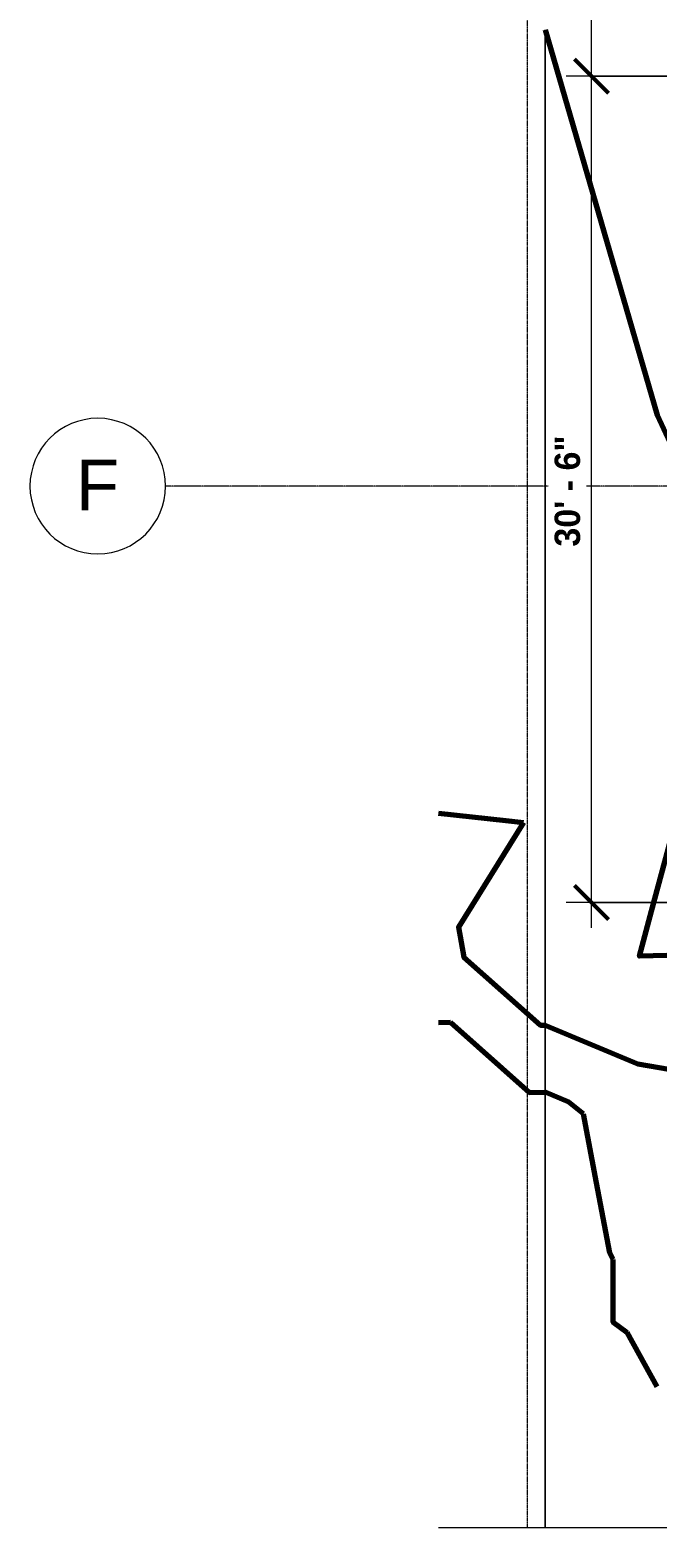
# Model space of a CAD drawing. Header units: inches. Extents: x -4294 to -464, y 9706 to 12475.
# Drawn here: x -4292 to -4015, y 9706 to 10369 of the extents above; entities that cross this region are included whole.
import ezdxf

# ---------------------------------------------------------------- set-up
doc = ezdxf.new("R2010")
doc.units = ezdxf.units.IN
doc.header["$MEASUREMENT"] = 0
doc.linetypes.add('Aligning Line 1_8_', pattern=[0.25, 0.125, -0.125])
doc.linetypes.add('Grid Line 1_2_', pattern=[0.875, 0.5, -0.125, 0.125, -0.125])
for name, color, linetype, lineweight in [('0-1', 7, 'Continuous', 5), ('0-4', 165, 'Continuous', 5), ('A-ANNO-DIMS', 211, 'Continuous', 9), ('A-ANNO-DIMS-120', 211, 'Continuous', 9), ('C-TOPO', 7, 'Continuous', 9), ('C-TOPO-MAJR-1', 130, 'Continuous', 70), ('G-ANNO-SYMB', 111, 'Aligning Line 1_8_', 9), ('G-ANNO-SYMB-1', 147, 'Aligning Line 1_8_', 9), ('S-GRID-1', 1, 'Grid Line 1_2_', 9), ('S-GRID-IDEN', 1, 'Continuous', 9), ('S-GRID-IDEN-1', 147, 'Continuous', 9)]:
    doc.layers.add(name, color=color, linetype=linetype, lineweight=lineweight)
doc.styles.add('Arial', font='arial.ttf', dxfattribs={"height": 22.5})
doc.styles.add('Century Gothic_B', font='GOTHICB.TTF', dxfattribs={"height": 11.25})
doc.dimstyles.new('OD__1__Tol__', dxfattribs={"dimscale": 12, "dimtxt": 11.746893, "dimasz": 1.25, "dimexe": 0.9375, "dimexo": 0.625, "dimgap": 0.15625, "dimtad": 1, "dimdec": 0, "dimzin": 3, "dimdsep": 46, "dimlunit": 4, "dimtxsty": 'Century Gothic_B', "dimblk1": 'OBLIQUE', "dimblk2": 'OBLIQUE', "dimsah": 1, "dimcen": 0.09, "dimdle": 0.9375, "dimazin": 0, "dimtfac": 1, "dimtdec": 4, "dimtix": 1, "dimtmove": 0, "dimatfit": 3, "dimfxl": 1, "dimtvp": 1, "dimtfill": 1, "dimfrac": 2, "dimtolj": 1, "dimtzin": 0, "dimarcsym": 2})

# ---------------------------------------------------------------- blocks, each defined once
blk = doc.blocks.new('CTR  - Topography_rvt-1-FLOOR PLAN - 2ND FLOOR')
at = {"layer": 'C-TOPO'}
for p, q in [((-4064.23, 10077.57), (-4064.23, 10369.02)), ((-4064.23, 10369.02), (-4064.23, 10077.57)), ((-4064.23, 10022.25), (-4064.23, 10077.57)), ((-4064.23, 10077.57), (-4064.23, 10022.25)), ((-4064.23, 9940.65), (-4064.23, 10022.25)), ((-4064.23, 10022.25), (-4064.23, 9940.65)), ((-4064.23, 9893.89), (-4064.23, 9940.65)), ((-4064.23, 9940.65), (-4064.23, 9893.89)), ((-4064.23, 9885.96), (-4064.23, 9893.89)), ((-4064.23, 9893.89), (-4064.23, 9885.96)), ((-4064.23, 9834.64), (-4064.23, 9885.96)), ((-4064.23, 9885.96), (-4064.23, 9834.64)), ((-4064.23, 9778.88), (-4064.23, 9834.64)), ((-4064.23, 9834.64), (-4064.23, 9778.88)), ((-4064.23, 9749.57), (-4064.23, 9778.88)), ((-4064.23, 9778.88), (-4064.23, 9749.57)), ((-4064.23, 9706.15), (-4064.23, 9749.57)), ((-4064.23, 9749.57), (-4064.23, 9706.15))]:
    blk.add_line(p, q, dxfattribs=at)
at = {"layer": 'C-TOPO-MAJR-1'}
for p, q in [((-4111.32, 9929.91), (-4106.07, 9929.93)), ((-4053.65, 9894.66), (-4064.23, 9899.04)), ((-4047.2, 9889.45), (-4053.65, 9894.66)), ((-4014.64, 9768.65), (-4027.87, 9792.62))]:
    blk.add_line(p, q, dxfattribs=at)
at = {"layer": 'C-TOPO-MAJR-1', "flags": 128}
for points in [[(-4064.23, 10369.02), (-4014.57, 10198.59), (-4004.23, 10176.24)], [(-4004.23, 9959.63), (-4022.41, 9959.21), (-4017.06, 9979.03), (-4004.23, 10026.53)], [(-4111.32, 10022.51), (-4081.56, 10019.16), (-4073.8, 10018.28)], [(-4073.8, 10018.28), (-4102.45, 9971.98), (-4100.22, 9958.81), (-4066.23, 9928.59), (-4064.23, 9928.64)], [(-4106.07, 9929.93), (-4071.15, 9898.88), (-4064.23, 9899.04)], [(-4064.23, 9928.64), (-4023.13, 9911.62), (-4004.23, 9908.27)], [(-4034.02, 9824.98), (-4035.53, 9827.97), (-4041.4, 9858.86), (-4047.2, 9889.45)], [(-4027.87, 9792.62), (-4034.02, 9797.3), (-4034.02, 9824.98)]]:
    blk.add_lwpolyline(points, dxfattribs=at)
blk = doc.blocks.new('Grid - Grid Head - Circle-50561-FLOOR PLAN - 2ND FLOOR')
at = {"layer": 'S-GRID-IDEN-1'}
for start, end in [(360, 180), (180, 360)]:
    blk.add_arc((0, 0), 0.25, start, end, dxfattribs=at)
blk = doc.blocks.new('CTR - 1st Phase - Shell_rvt-1-FLOOR PLAN - 2ND FLOOR')
at = {"layer": 'G-ANNO-SYMB-1'}
for p, q in [((-4071.96, 9706.24), (-4071.96, 12363.38)), ((-583.04, 9706.24), (-4111.32, 9706.24)), ((-1910.96, 9706.24), (-4071.96, 9706.24))]:
    blk.add_line(p, q, dxfattribs=at)
at = {"layer": 'S-GRID-1'}
blk.add_line((-464.45, 10167.19), (-4232.19, 10167.19), dxfattribs=at)
at = {"layer": '0-4', "xscale": 120, "yscale": 120, "zscale": 120, "rotation": 89.9999999999999}
blk.add_blockref('Grid - Grid Head - Circle-50561-FLOOR PLAN - 2ND FLOOR', (-4262.19, 10167.19), dxfattribs=at)
at = {"layer": 'S-GRID-IDEN', "insert": (-4271.92, 10178.92), "char_height": 22.5, "width": 23.4825, "attachment_point": 1, "style": 'Arial'}
blk.add_mtext('F', dxfattribs=at)
blk = doc.blocks.new('DIMBLOCK32-FLOOR PLAN - 2ND FLOOR')
at = {"layer": 'A-ANNO-DIMS-120', "lineweight": 50}
for p, q in [((-4043.68, 10348.59), (-4051.18, 10356.09)), ((-4043.68, 10348.59), (-4036.18, 10341.09)), ((-4043.68, 9982.94), (-4051.18, 9990.44)), ((-4043.68, 9982.94), (-4036.18, 9975.44))]:
    blk.add_line(p, q, dxfattribs=at)
at = {"layer": 'A-ANNO-DIMS-120'}
for p, q in [((-3859.97, 10348.59), (-4054.93, 10348.59)), ((-4043.68, 9971.69), (-4043.68, 10348.59)), ((-4043.68, 10348.59), (-3859.97, 10348.59)), ((-3863.79, 9982.94), (-4054.93, 9982.94)), ((-4043.68, 9982.94), (-3863.79, 9982.94))]:
    blk.add_line(p, q, dxfattribs=at)
at = {"layer": 'A-ANNO-DIMS-120', "color": 0, "insert": (-4059.97, 10140.41), "char_height": 11.25, "width": 60.8601, "attachment_point": 1, "rotation": 90, "line_spacing_factor": 0.984502, "style": 'Century Gothic_B', "bg_fill": 3, "box_fill_scale": 1.25, "bg_fill_color": 256, "bg_fill_true_color": 13158600, "bg_fill_transparency": 0}
blk.add_mtext('30\' - 6"', dxfattribs=at)
blk = doc.blocks.new('_Oblique')
at = {"color": 0, "linetype": 'ByBlock', "lineweight": -2}
blk.add_line((-0.5, -0.5), (0.5, 0.5), dxfattribs=at)
blk = doc.blocks.new('DIMBLOCK33-FLOOR PLAN - 2ND FLOOR')
at = {"layer": 'A-ANNO-DIMS-120', "lineweight": 50}
for p, q in [((-4043.68, 10550.19), (-4051.18, 10557.69)), ((-4043.68, 10550.19), (-4036.18, 10542.69)), ((-4043.68, 10348.59), (-4051.18, 10356.09)), ((-4043.68, 10348.59), (-4036.18, 10341.09))]:
    blk.add_line(p, q, dxfattribs=at)
at = {"layer": 'A-ANNO-DIMS-120'}
for p, q in [((-3859.97, 10550.19), (-4054.93, 10550.19)), ((-4043.68, 10348.59), (-4043.68, 10550.19)), ((-4043.68, 10550.19), (-3859.97, 10550.19)), ((-3859.97, 10348.59), (-4054.93, 10348.59)), ((-4043.68, 10348.59), (-3859.97, 10348.59))]:
    blk.add_line(p, q, dxfattribs=at)
at = {"layer": 'A-ANNO-DIMS-120', "color": 0, "insert": (-4059.97, 10419.65), "char_height": 11.25, "width": 71.3764, "attachment_point": 1, "rotation": 90, "line_spacing_factor": 0.984502, "style": 'Century Gothic_B', "bg_fill": 3, "box_fill_scale": 1.25, "bg_fill_color": 256, "bg_fill_true_color": 13158600, "bg_fill_transparency": 0}
blk.add_mtext('16\' - 10"', dxfattribs=at)

msp = doc.modelspace()

# ---------------------------------------------------------------- linework, layer by layer
at = {"layer": 'G-ANNO-SYMB'}
msp.add_line((-1875.4984, 9706.2403), (-4111.3223, 9706.2403), dxfattribs=at)

# ---------------------------------------------------------------- block references
at = {"layer": '0-1'}
for name in ['CTR - 1st Phase - Shell_rvt-1-FLOOR PLAN - 2ND FLOOR', 'CTR  - Topography_rvt-1-FLOOR PLAN - 2ND FLOOR']:
    msp.add_blockref(name, (0, 0), dxfattribs=at)

# ---------------------------------------------------------------- next in the draw order: dimensions: what is measured, and where the dimension line sits
at = {"layer": 'A-ANNO-DIMS'}
dim = msp.add_linear_dim(base=(-4043.6776, 10348.5894), p1=(-3856.2862, 9982.9394), p2=(-3852.4737, 10348.5894), angle=90, dimstyle='OD__1__Tol__', override={"dimpost": '<>', "dimfxl": 365.669875}, dxfattribs=at)
dim.commit()
dim.dimension.update_dxf_attribs({"geometry": 'DIMBLOCK32-FLOOR PLAN - 2ND FLOOR', "text_midpoint": (-4051.4605, 10165.7644)})

# ---------------------------------------------------------------- next in the draw order: dimensions: what is measured, and where the dimension line sits
dim = msp.add_linear_dim(base=(-4043.6776, 10550.1894), p1=(-3852.4737, 10348.5894), p2=(-3852.4737, 10550.1894), angle=90, dimstyle='OD__1__Tol__', override={"dimpost": '<>', "dimfxl": 201.6}, dxfattribs=at)
dim.commit()
dim.dimension.update_dxf_attribs({"geometry": 'DIMBLOCK33-FLOOR PLAN - 2ND FLOOR', "text_midpoint": (-4051.4605, 10449.3894)})

doc.saveas('drawing.dxf')
